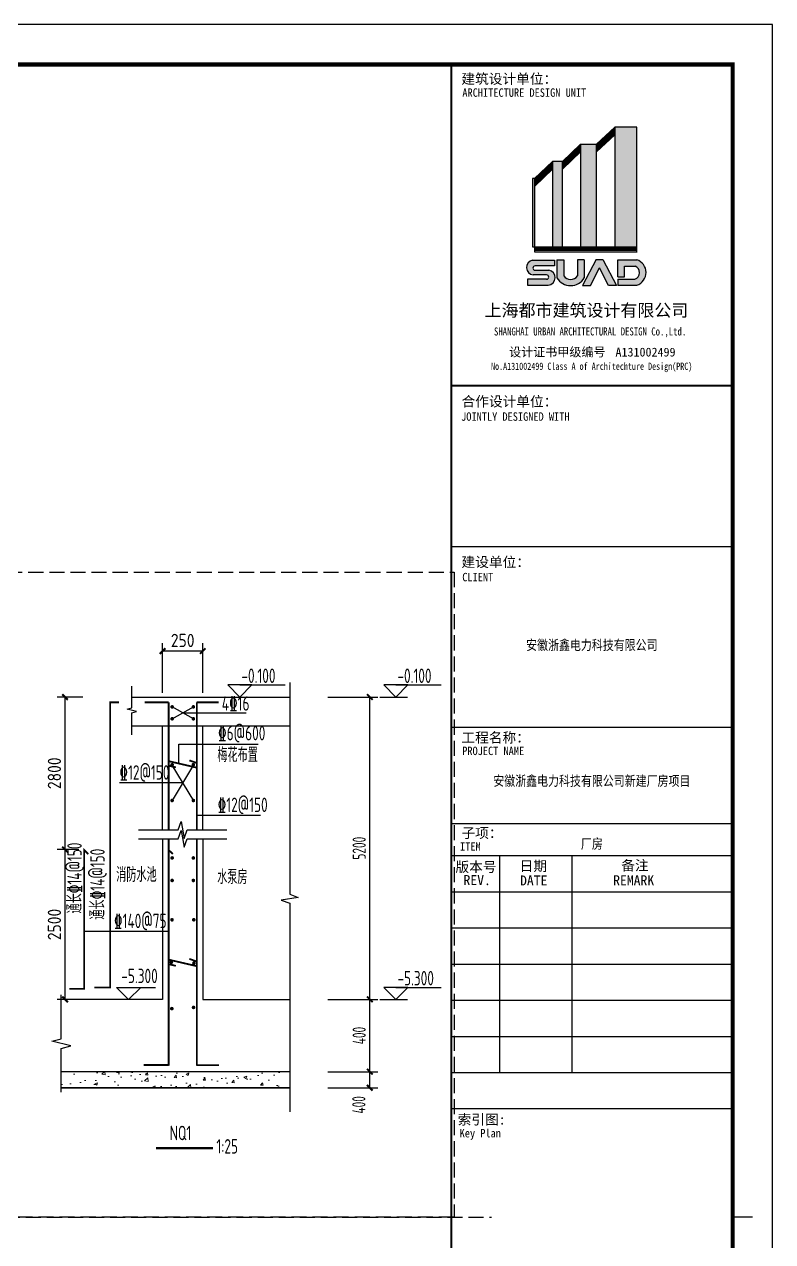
# Model space of a CAD drawing. Extents: x 899043 to 2598688, y -137197 to 211789.
# Drawn here: x 2443261 to 2461900, y 98624 to 128935 of the extents above; entities that cross this region are included whole.
import ezdxf
from ezdxf.enums import TextEntityAlignment as Align

# ---------------------------------------------------------------- set-up
doc = ezdxf.new("R2010")
doc.units = 0
doc.header["$LTSCALE"] = 1500
doc.header["$MEASUREMENT"] = 0
doc.linetypes.add('DASH', pattern=[0.35, 0.25, -0.1])
for name, color, linetype in [('00-tk', 151, 'Continuous'), ('DIM', 3, 'Continuous'), ('DIM_ELEV', 3, 'Continuous'), ('DIM_SYMB', 3, 'Continuous'), ('HATCH', 254, 'Continuous'), ('PUB_DIM', 3, 'Continuous'), ('TEXT', 7, 'Continuous'), ('WELD_TEXT', 7, 'Continuous'), ('支座钢筋', 1, 'Continuous'), ('池壁', 2, 'Continuous')]:
    doc.layers.add(name, color=color, linetype=linetype)
doc.layers.add('中心', color=3, linetype='Continuous', lineweight=20)
doc.styles.add('DS6HT', font='simhei.ttf', dxfattribs={"width": 0.8})
doc.styles.add('H330', font='Tssdeng.shx', dxfattribs={"width": 0.6499999761581421, "height": 330, "bigfont": 'tssdchn.shx'})
doc.styles.get("Standard").update_dxf_attribs({"font": 'gbenor.shx', "bigfont": 'gbcbig.shx'})
doc.styles.add('TSSD_Dimension', font='Tssdeng.shx', dxfattribs={"width": 0.7, "bigfont": 'hztxt.shx'})
doc.dimstyles.new('H100', dxfattribs={"dimscale": 100, "dimtxt": 3.3, "dimasz": 0.01, "dimexe": 2, "dimexo": 1, "dimgap": 1, "dimtad": 1, "dimdec": 0, "dimrnd": 1, "dimzin": 0, "dimdsep": 46, "dimtxsty": 'H330', "dimblk1": 'YGDIM', "dimblk2": 'YGDIM', "dimsah": 1, "dimcen": -2, "dimdle": 1, "dimclrt": 7, "dimadec": 0, "dimazin": 0, "dimtfac": 1, "dimtdec": 0, "dimtix": 1, "dimtmove": 2, "dimatfit": 3, "dimldrblk": 'YGDIM', "dimfxl": 0, "dimtvp": 1, "dimtolj": 1, "dimtzin": 0, "dimlwe": 25, "dimarcsym": 0})
doc.dimstyles.new('H25', dxfattribs={"dimscale": 100, "dimtxt": 3.3, "dimasz": 0.01, "dimexe": 2, "dimexo": 1, "dimgap": 1, "dimtad": 1, "dimdec": 0, "dimlfac": 0.25, "dimrnd": 1, "dimzin": 0, "dimdsep": 46, "dimtxsty": 'Standard', "dimblk1": 'YGDIM', "dimblk2": 'YGDIM', "dimsah": 1, "dimcen": -2, "dimdle": 1, "dimclrt": 7, "dimadec": 0, "dimazin": 0, "dimtfac": 1, "dimtdec": 0, "dimtix": 1, "dimtmove": 2, "dimatfit": 3, "dimldrblk": 'YGDIM', "dimfxl": 0, "dimtvp": 1, "dimtolj": 1, "dimtzin": 0, "dimarcsym": 0})

# ---------------------------------------------------------------- blocks, each defined once
blk = doc.blocks.new('YGDIM')
at = {"color": 0, "linetype": 'ByBlock', "const_width": 50}
blk.add_lwpolyline([(-70, -70), (70, 70)], dxfattribs=at)
blk = doc.blocks.new('*D1900')
at = {"layer": 'Defpoints', "color": 0, "linetype": 'Continuous', "ltscale": 50}
for p in [(2450721.874510684, 102855.8591783707), (2451866.754879572, 102855.8591783707), (2450721.874510684, 102455.8591783707)]:
    blk.add_point(p, dxfattribs=at)
at = {"layer": 'DIM', "color": 0, "linetype": 'Continuous', "lineweight": 25, "ltscale": 50}
for p, q in [((2450821.874510684, 102855.8591783707), (2452066.754879572, 102855.8591783707)), ((2450821.874510684, 102455.8591783707), (2452066.754879572, 102455.8591783707))]:
    blk.add_line(p, q, dxfattribs=at)
at = {"layer": 'DIM', "color": 0, "linetype": 'Continuous', "lineweight": -2, "ltscale": 50}
blk.add_line((2451866.754879572, 102456.8591783707), (2451866.754879572, 102854.8591783707), dxfattribs=at)
for p, rotation in [((2451866.754879572, 102855.8591783707), 90), ((2451866.754879572, 102455.8591783707), 270)]:
    blk.add_blockref('YGDIM', p, dxfattribs=dict(at, rotation=rotation))
at = {"layer": 'DIM', "color": 7, "linetype": 'Continuous', "ltscale": 50, "insert": (2451591.754879632, 102030.7437801128), "char_height": 330, "attachment_point": 5, "rotation": 90, "style": 'H330'}
blk.add_mtext('\\A1;400', dxfattribs=at)
blk = doc.blocks.new('*D1901')
at = {"layer": 'Defpoints', "color": 0, "linetype": 'Continuous', "ltscale": 50}
for p in [(2450721.812010684, 104655.8591783707), (2451866.754879572, 104655.8591783707), (2450721.874510684, 102855.8591783707)]:
    blk.add_point(p, dxfattribs=at)
at = {"layer": 'DIM', "color": 0, "linetype": 'Continuous', "lineweight": 25, "ltscale": 50}
for p, q in [((2450821.812010684, 104655.8591783707), (2452066.754879572, 104655.8591783707)), ((2450821.874510684, 102855.8591783707), (2452066.754879572, 102855.8591783707))]:
    blk.add_line(p, q, dxfattribs=at)
at = {"layer": 'DIM', "color": 0, "linetype": 'Continuous', "lineweight": -2, "ltscale": 50}
blk.add_line((2451866.754879572, 102856.8591783707), (2451866.754879572, 104654.8591783707), dxfattribs=at)
for p, rotation in [((2451866.754879572, 104655.8591783707), 90), ((2451866.754879572, 102855.8591783707), 270)]:
    blk.add_blockref('YGDIM', p, dxfattribs=dict(at, rotation=rotation))
at = {"layer": 'DIM', "color": 7, "linetype": 'Continuous', "ltscale": 50, "insert": (2451601.754879572, 103755.8591783711), "char_height": 330, "attachment_point": 5, "rotation": 90, "style": 'H330'}
blk.add_mtext('\\A1;400', dxfattribs=at)
blk = doc.blocks.new('*D1902')
at = {"layer": 'Defpoints', "color": 0, "ltscale": 1000}
for p in [(2446705.493820892, 113329.4107739394), (2446705.493820892, 112185.7525712614), (2447705.493820922, 112185.7525712614)]:
    blk.add_point(p, dxfattribs=at)
at = {"layer": 'DIM', "color": 0, "lineweight": -2, "ltscale": 1000}
for p, q in [((2446705.493820892, 112285.7525712614), (2446705.493820892, 113529.4107739394)), ((2447705.493820922, 112285.7525712614), (2447705.493820922, 113529.4107739394)), ((2447704.493820922, 113329.4107739394), (2446706.493820892, 113329.4107739394))]:
    blk.add_line(p, q, dxfattribs=at)
at = {"layer": 'DIM', "color": 0, "lineweight": -2, "ltscale": 1000, "rotation": 180}
blk.add_blockref('YGDIM', (2446705.493820892, 113329.4107739394), dxfattribs=at)
at = {"layer": 'DIM', "color": 0, "lineweight": -2, "ltscale": 1000}
blk.add_blockref('YGDIM', (2447705.493820922, 113329.4107739394), dxfattribs=at)
at = {"layer": 'DIM', "color": 7, "ltscale": 1000, "insert": (2447205.493820907, 113594.4432542544), "char_height": 330, "attachment_point": 5}
blk.add_mtext('\\A1;250', dxfattribs=at)
blk = doc.blocks.new('*D1903')
at = {"layer": 'Defpoints', "color": 0, "linetype": 'Continuous', "ltscale": 50}
for p in [(2450721.812010684, 112185.7525712614), (2451866.754879565, 112185.7525712614), (2450721.812010684, 104655.8591783707)]:
    blk.add_point(p, dxfattribs=at)
at = {"layer": 'DIM', "color": 0, "linetype": 'Continuous', "lineweight": 25, "ltscale": 50}
for p, q in [((2450821.812010684, 112185.7525712614), (2452066.754879565, 112185.7525712614)), ((2450821.812010684, 104655.8591783707), (2452066.754879565, 104655.8591783707))]:
    blk.add_line(p, q, dxfattribs=at)
at = {"layer": 'DIM', "color": 0, "linetype": 'Continuous', "lineweight": -2, "ltscale": 50}
blk.add_line((2451866.754879565, 104656.8591783707), (2451866.754879565, 112184.7525712614), dxfattribs=at)
for p, rotation in [((2451866.754879565, 112185.7525712614), 90), ((2451866.754879565, 104655.8591783707), 270)]:
    blk.add_blockref('YGDIM', p, dxfattribs=dict(at, rotation=rotation))
at = {"layer": 'DIM', "color": 7, "linetype": 'Continuous', "ltscale": 50, "insert": (2451601.754879565, 108420.8058748165), "char_height": 330, "attachment_point": 5, "rotation": 90, "style": 'H330'}
blk.add_mtext('\\A1;5200', dxfattribs=at)
blk = doc.blocks.new('A$C67844AE1')
at = {"layer": '00-tk'}
h = blk.add_hatch(color=256, dxfattribs=at)
edge = h.paths.add_edge_path()
edge.add_arc((120922.0133486906, 79828.87115818658), 498.0683366664795, 288.7014113640251, 432.3606518511489)
edge.add_line((121072.9402213205, 80303.52171081211), (120365.5722436445, 80303.52171081211))
edge.add_line((120365.5722436445, 80303.52171081211), (120365.5722436445, 79675.49451099802))
edge.add_line((120365.5722436445, 79675.49451099802), (120611.1039363082, 79675.49451099802))
edge.add_line((120611.1039363082, 79675.49451099802), (120611.1039363082, 80066.9161942047))
edge.add_line((120611.1039363082, 80066.9161942047), (121011.5588803928, 80066.9161942047))
edge.add_arc((120921.6856705094, 79827.96719338442), 255.2916348958691, -72.16722841157781, 69.38777632307, ccw=False)
edge.add_line((120999.8661415813, 79584.9412013779), (120368.4930549905, 79584.9412013779))
edge.add_line((120368.4930549905, 79584.9412013779), (120368.4930549905, 79357.09964438179))
edge.add_line((120368.4930549905, 79357.09964438179), (121081.7121487866, 79357.09964438179))
edge = h.paths.add_edge_path()
edge.add_arc((118601.0604273122, 79929.35185330792), 588.6006660502978, 210.1327751919099, 329.8672248080901)
edge.add_line((119110.1201876382, 79633.87105106935), (119110.1201876382, 80302.62463504379))
edge.add_line((119110.1201876382, 80302.62463504379), (118858.4146023028, 80302.62463504379))
edge.add_line((118858.4146023028, 80302.62463504379), (118858.4146023028, 79705.7640437556))
edge.add_arc((118601.0604273122, 79889.66990959866), 316.3108263664485, 215.5496840958541, 324.4503159041459, ccw=False)
edge.add_line((118343.7062523215, 79705.7640437556), (118343.7062523215, 80302.62463504379))
edge.add_line((118343.7062523215, 80302.62463504379), (118092.0006669861, 80302.62463504379))
edge.add_line((118092.0006669861, 80302.62463504379), (118092.0006669861, 79633.87105106935))
edge = h.paths.add_edge_path()
edge.add_arc((117229.3440274749, 80018.3455161259), 279.5690587620256, 99.47712958591177, 264.9305597506795)
edge.add_line((117204.6404590412, 79739.87003727048), (117703.7827515848, 79739.87003727048))
edge.add_arc((117703.7683802763, 79658.86723302712), 81.00280551827346, -89.98983473079062, 89.98983473079062, ccw=False)
edge.add_line((117703.7827515848, 79577.86442878377), (116995.5983391014, 79577.86442878377))
edge.add_line((116995.5983391014, 79577.86442878377), (116995.5983391014, 79360.43693738291))
edge.add_line((116995.5983391014, 79360.43693738291), (117767.7747852107, 79360.43693738291))
edge.add_arc((117743.0712167738, 79638.91241623787), 279.5690587620256, 275.0694402493205, 440.5228704140882)
edge.add_line((117789.1033534353, 79914.6657498742), (117275.0690368406, 79914.6657498742))
edge.add_arc((117275.0834081488, 79995.66855411755), 81.00280551827346, 90.01016526920938, 269.98983473079056, ccw=False)
edge.add_line((117275.0690368406, 80076.67135836091), (117993.8797597244, 80076.67135836091))
edge.add_line((117993.8797597244, 80076.67135836091), (117993.8797597244, 80294.09884976165))
edge.add_line((117993.8797597244, 80294.09884976165), (117183.3118908108, 80294.09884976165))
h.paths.add_polyline_path([(119553.1183470361, 80312.96596476599), (119809.1561000127, 80312.96596476599), (120312.083105855, 79349.66917577712), (120017.9355684385, 79349.66917577712), (119681.1372235244, 80007.93167970283), (119344.3388786103, 79349.66917577712), (119050.1913411937, 79349.66917577712)])
for p, q in [((126149.9999999999, 89099.99999999988), (0, 89099.99999999988)), ((126149.9999999999, 0), (126149.9999999999, 89099.99999999988)), ((124649.9999999999, 87599.99999999988), (3750, 87599.99999999988)), ((114149.9999999999, 87599.99999999988), (114149.9999999999, 1500)), ((124649.9999999999, 1500), (124649.9999999999, 87599.99999999988)), ((114149.9999999999, 75599.99999999988), (124649.9999999999, 75599.99999999988)), ((114149.9999999999, 69599.99999999988), (124649.9999999999, 69599.99999999988)), ((114149.9999999999, 62850), (124649.9999999999, 62850)), ((114149.9999999999, 59250), (124649.9999999999, 59250)), ((114149.9999999999, 58050), (124649.9999999999, 58050)), ((114149.9999999999, 58050), (124649.9999999999, 58050)), ((114149.9999999999, 58050), (124649.9999999999, 58050)), ((114149.9999999999, 58050), (124649.9999999999, 58050)), ((114149.9999999999, 58050), (124649.9999999999, 58050)), ((115949.9999999999, 58050), (115949.9999999999, 49950)), ((118649.9999999999, 58050), (118649.9999999999, 49950)), ((114149.9999999999, 56700), (124649.9999999999, 56700)), ((114149.9999999999, 55350), (124649.9999999999, 55350)), ((114149.9999999999, 54000), (124649.9999999999, 54000)), ((114149.9999999999, 52650), (124649.9999999999, 52650)), ((114149.9999999999, 51300), (124649.9999999999, 51300)), ((114149.9999999999, 49950), (124649.9999999999, 49950)), ((114149.9999999999, 48600), (124649.9999999999, 48600))]:
    blk.add_line(p, q, dxfattribs=at)
at = {"layer": '00-tk', "color": 7}
for p, q in [((119573.611277352, 84622.71797342505), (120248.1770513383, 85265.61611889978)), ((119573.611277352, 84581.27545783878), (120248.1770513383, 85224.17360331351)), ((119573.611277352, 84539.83294225205), (120248.1770513383, 85182.73108772677)), ((119573.611277352, 84498.39042666578), (120249.2254631481, 85142.28776604286)), ((119573.611277352, 84456.94791107927), (120248.1770513383, 85099.846056554)), ((119573.611277352, 84415.505395493), (120248.1770513383, 85058.40354096773)), ((121073.7668797233, 85265.61611889978), (120248.1770513383, 85265.61611889978)), ((120248.1770513383, 85265.61611889978), (120248.1770513383, 80786.47363951919)), ((121073.7668797233, 80782.12432158412), (121073.7668797233, 85265.80553454976)), ((118299.47229892, 83979.9958834739), (118973.8533453046, 84622.71797342505)), ((118299.47229892, 83938.55336788762), (118973.8533453046, 84581.27545783878)), ((118973.8533453046, 84622.71797342505), (118973.8533453046, 80786.47363951919)), ((118973.8533453046, 84622.71797342505), (119573.611277352, 84622.71797342505)), ((119573.611277352, 84374.06287990627), (120249.2254631481, 85017.96021928336)), ((119573.611277352, 84332.62036431977), (120249.2254631481, 84976.51770369709)), ((119573.611277352, 80782.12432158412), (119573.611277352, 84622.71797342459)), ((118299.47229892, 83897.11085230135), (118973.8533453046, 84539.83294225205)), ((118299.47229892, 83855.66833671485), (118973.8533453046, 84498.39042666578)), ((118299.47229892, 83814.22582112812), (118973.8533453046, 84456.94791107927)), ((118299.47229892, 83772.78330554161), (118973.8533453046, 84415.505395493)), ((118299.47229892, 83731.34078995534), (118975.0864847134, 84375.23812933266)), ((118299.47229892, 83689.89827436907), (118975.0864847134, 84333.79561374616)), ((117248.5053237424, 83336.09854409657), (117924.1195095413, 83979.99588347366)), ((117248.5053237424, 83294.65602850984), (117924.1195095413, 83938.55336788739)), ((117248.5053237424, 83253.21351292334), (117924.1195095413, 83897.11085230112)), ((117248.5053237424, 83211.77099733707), (117924.1195095413, 83855.66833671439)), ((117248.5053237424, 83170.3284817508), (117924.1195095413, 83814.22582112788)), ((117248.5053237424, 83128.88596616453), (117924.1195095413, 83772.78330554161)), ((117249.6671683005, 83088.5507521038), (117925.2813540966, 83732.44809148088)), ((117249.6671683005, 83047.10823651752), (117925.2813540966, 83691.00557589461)), ((118299.47229892, 83979.9958834739), (117924.1195095413, 83979.99588347366)), ((117924.1195095413, 83979.9958834739), (117924.1195095413, 80786.47363951919)), ((118299.47229892, 80786.47363951919), (118299.47229892, 83979.9958834739)), ((117248.5053237424, 83336.09854409657), (117173.5053237424, 83336.09854409657)), ((117173.5053237424, 83336.09854409657), (117173.5053237424, 80786.47363951919)), ((117248.5053237424, 83336.09854409657), (117248.5053237424, 80786.47363951919)), ((117173.5053237424, 80786.47363951919), (117262.877919481, 80786.47363951919)), ((117248.5053237424, 80786.47363951919), (117248.5053237424, 80606.47363951919)), ((117248.5053237424, 80756.47363951919), (121073.7668797233, 80756.47363951919)), ((117248.5053237424, 80756.47363951919), (121073.7668797233, 80756.47363951919)), ((117248.5053237424, 80726.47363951919), (121073.7668797233, 80726.47363951919)), ((117248.5053237424, 80696.47363951919), (121073.7668797233, 80696.47363951919)), ((117248.5053237424, 80666.47363951919), (121073.7668797233, 80666.47363951919)), ((117248.5053237424, 80606.47363951919), (121073.7668797233, 80606.47363951919)), ((117262.877919481, 80786.47363951919), (121073.7668797233, 80786.47363951919)), ((117912.1195095413, 80786.47363951919), (118303.97229892, 80786.47363951919)), ((118976.8533453074, 80786.47363951919), (119576.611277352, 80786.47363951919)), ((120243.6770513383, 80786.47363951919), (121073.7668797233, 80786.47363951919)), ((121073.7668797233, 80576.47363951919), (121073.7668797233, 80771.47363951919))]:
    blk.add_line(p, q, dxfattribs=at)
at = {"layer": '00-tk', "const_width": 150}
blk.add_lwpolyline([(3750, 87599.99999999988), (124649.9999999999, 87599.99999999988), (124649.9999999999, 1500), (3750, 1500)], close=True, dxfattribs=at)
at = {"layer": '00-tk'}
for points, const_width in [([(114149.9999999999, 1500), (114149.9999999999, 87599.99999999988)], 75), ([(114149.9999999999, 75599.99999999988), (124649.9999999999, 75599.99999999988)], 75), ([(124649.9999999999, 44550), (125399.9999999999, 44550)], 52.5)]:
    blk.add_lwpolyline(points, dxfattribs=dict(at, const_width=const_width))
at = {"layer": '00-tk', "color": 7}
for points in [[(117183.3118908108, 80294.09884976165), (117993.8797597244, 80294.09884976165), (117993.8797597244, 80076.67135836091), (117275.0690368406, 80076.67135836091)], [(118092.0006669861, 80302.62463504379), (118343.7062523215, 80302.62463504379), (118343.7062523215, 79705.7640437556)], [(118092.0006669861, 80302.62463504379), (118092.0006669861, 79633.87105106935)], [(119110.1201876382, 80302.62463504379), (118858.4146023028, 80302.62463504379), (118858.4146023028, 79705.7640437556)], [(119553.1183470361, 80312.96596476599), (119050.1913411937, 79349.66917577712), (119344.3388786103, 79349.66917577712), (119681.1372235244, 80007.93167970283)], [(119110.1201876382, 80302.62463504379), (119110.1201876382, 79633.87105106935)], [(119553.1183470361, 80312.96596476599), (119809.1561000127, 80312.96596476599), (120312.083105855, 79349.66917577712), (120017.9355684385, 79349.66917577712), (119681.1372235244, 80007.93167970283)], [(120365.5722436445, 79675.49451099802), (120365.5722436445, 80303.52171081211), (121072.9402213205, 80303.52171081211)], [(120365.5722436445, 79675.49451099802), (120611.1039363082, 79675.49451099802), (120611.1039363082, 80066.9161942047), (121011.5588803928, 80066.9161942047)], [(117703.7827515848, 79577.86442878377), (116995.5983391014, 79577.86442878377), (116995.5983391014, 79360.43693738291), (117767.7747852107, 79360.43693738291)], [(117703.7827515848, 79739.87003727048), (117204.6404590412, 79739.87003727048)], [(117275.0690368406, 79914.6657498742), (117789.1033534353, 79914.6657498742)], [(120368.4930549905, 79584.9412013779), (120999.8661415813, 79584.9412013779)], [(120368.4930549905, 79584.9412013779), (120368.4930549905, 79357.09964438179), (121081.7121487866, 79357.09964438179)]]:
    blk.add_lwpolyline(points, dxfattribs=at)
for centre, radius, start, end in [((117229.3440274749, 80018.3455161259), 279.5690587620256, 99.47712958591177, 264.9305597506795), ((117275.0834081488, 79995.66855411755), 81.00280551827346, 90.01016526920944, 269.9898347307906), ((120921.6856705094, 79827.96719338442), 255.2916348958691, 287.8327715884222, 69.38777632307004), ((120922.0133486906, 79828.87115818658), 498.0683366664795, 288.7014113640251, 72.36065185114899), ((117703.7683802763, 79658.86723302712), 81.00280551827346, 270.0101652692094, 89.98983473079058), ((117743.0712167738, 79638.91241623787), 279.5690587620256, 275.0694402493205, 80.52287041408823), ((118601.0604273122, 79929.35185330792), 588.6006660502978, 210.1327751919099, 329.8672248080901), ((118601.0604273122, 79889.66990959866), 316.3108263664485, 215.5496840958541, 324.4503159041459)]:
    blk.add_arc(centre, radius, start, end, dxfattribs=at)
for points in [[(119573.611277352, 84622.71797342505), (119573.8436462664, 84581.49691814417), (120249.2254631481, 85266.61531280237), (120249.2254631481, 85225.17279721587)], [(119573.611277352, 84539.83294225251), (119573.8436462664, 84498.61188697163), (120249.2254631481, 85183.73028162983), (120249.2254631481, 85142.28776604333)], [(119573.611277352, 84456.94791107927), (119573.8436462664, 84415.72685579839), (120249.2254631481, 85100.84525045706), (120249.2254631481, 85059.40273487032)], [(120248.1770513383, 80786.47363951919), (121073.7668797233, 80786.47363951919), (120248.1770513383, 85265.61611889978), (121073.7668797233, 85265.61611889978)], [(118299.47229892, 83979.9958834739), (118299.7046678289, 83938.77482819278), (118975.0864847134, 84623.89322285145), (118975.0864847134, 84582.45070726471)], [(118973.8533453046, 80786.47363951919), (119573.611277352, 80786.47363951919), (118973.8533453046, 84622.71797342505), (119573.611277352, 84622.71797342459)], [(119574.5407529956, 84374.94872112758), (119574.7731219101, 84333.72766584624), (120250.1549387946, 85018.84606050467), (120250.1549387946, 84977.4035449184)], [(118299.47229892, 83897.11085230135), (118299.7046678289, 83855.88979702047), (118975.0864847134, 84541.0081916789), (118975.0864847134, 84499.56567609264)], [(118299.47229892, 83814.22582112812), (118299.7046678289, 83773.0047658477), (118975.0864847134, 84458.12316050567), (118975.0864847134, 84416.6806449194)], [(118300.4017745637, 83732.22663117619), (118300.6341434725, 83691.00557589531), (118976.0159603626, 84376.12397055351), (118976.0159603626, 84334.68145496724)], [(117248.5053237424, 83336.09854409657), (117248.737692654, 83294.87748881569), (117924.1195095413, 83979.99588347366), (117924.1195095413, 83938.55336788739)], [(117248.9700615684, 83253.65643353411), (117249.2024304772, 83212.43537825323), (117924.5842473618, 83897.55377291143), (117924.5842473618, 83856.11125732516)], [(117249.4347993917, 83171.21432297165), (117249.6671683005, 83129.99326769076), (117925.0489851878, 83815.11166234897), (117925.0489851878, 83773.6691467627)], [(117250.5966439469, 83089.43659332488), (117250.8290128586, 83048.21553804376), (117926.2108297403, 83733.33393270243), (117926.2108297459, 83691.8914171157)], [(117924.1195095413, 80786.47363951919), (118299.47229892, 80786.47363951919), (117924.1195095413, 83979.99588347366), (118299.47229892, 83979.9958834739)], [(117173.5053237424, 80786.47363951919), (117262.877919481, 80786.47363951919), (117173.5053237424, 83336.09854409657), (117248.5053237424, 83336.09854409657)], [(117248.5053237424, 80756.47363951919), (117248.5053237424, 80786.47363951919), (121073.7668797233, 80756.47363951919), (121073.7668797233, 80786.47363951919)], [(117248.5053237424, 80696.47363951919), (117248.5053237424, 80726.47363951919), (121073.7668797233, 80696.47363951919), (121073.7668797233, 80726.47363951919)], [(117248.5053237424, 80636.47363951919), (117248.5053237424, 80666.47363951919), (121073.7668797233, 80636.47363951919), (121073.7668797233, 80666.47363951919)], [(117248.5053237424, 80576.47363951919), (117248.5053237424, 80606.47363951919), (121073.7668797233, 80576.47363951919), (121073.7668797233, 80606.47363951919)]]:
    blk.add_solid(points, dxfattribs=at)
at = {"layer": '00-tk', "style": 'DS6HT'}
for s, p in [('建筑设计单位：', (114519.5816702478, 86877.61938192567)), ('合作设计单位：', (114526.9344124187, 74827.56571619282)), ('建设单位：', (114525.2788191697, 68829.46497988375)), ('工程名称：', (114522.0485533475, 62274.09092794347)), ('子项：', (114524.0803183782, 58707.323229086)), ('版本号', (114299.2919918149, 57443.11904129677)), ('日期', (116699.3498214314, 57476.94950819656)), ('备注', (120494.7992731387, 57496.93219525495)), ('REV.', (114601.100333358, 56949.58586416778)), ('DATE', (116713.3709684795, 56935.63717643602)), ('REMARK', (120191.9678665855, 56941.15786171483)), ('索引图:', (114381.284670188, 48008.08245956793))]:
    blk.add_text(s, height=375, dxfattribs=at).set_placement(p)
at = {"layer": '00-tk', "style": 'DS6HT', "width": 0.9}
for s, p in [('ARCHITECTURE DESIGN UNIT', (114556.738254561, 86393.86656323727)), ('JOINTLY DESIGNED WITH', (114511.4173264223, 74293.54946359945)), ('CLIENT', (114553.2511278222, 68297.43909885664)), ('PROJECT NAME', (114551.7836204626, 61805.98946392501)), ('ITEM', (114471.540930516, 58235.16790027509)), ('Key Plan', (114455.355518463, 47527.22126599832))]:
    blk.add_text(s, height=315, dxfattribs=at).set_placement(p)
at = {"layer": '00-tk', "color": 7, "style": 'DS6HT'}
for s, height, p in [('上海都市建筑设计有限公司 ', 465, (115388.0022738077, 78187.29890905682)), ('设计证书甲级编号', 330, (116303.8539958576, 76693.48044409847)), ('A131002499', 330, (120277.2756054773, 76692.97882951528))]:
    blk.add_text(s, height=height, dxfattribs=at).set_placement(p)
for s, height, width, p in [('SHANGHAI URBAN ARCHITECTURAL DESIGN Co.,Ltd. ', 300, 0.8, (115737.6592669514, 77479.09370207053)), ('No.A131002499 Class A of Architechture Design(PRC)', 270, 0.78, (115627.7511720796, 76194.96914440289))]:
    blk.add_text(s, height=height, dxfattribs=dict(at, width=width)).set_placement(p)
at = {"layer": '00-tk', "color": 0, "style": 'DS6HT', "width": 0.8}
for s, p in [('安徽浙鑫电力科技有限公司', (119395.3750982949, 65730.75006713124)), ('安徽浙鑫电力科技有限公司新建厂房项目', (119395.3750982949, 60657.59588219132)), ('厂房', (119395.3750982949, 58308.20961974096))]:
    blk.add_text(s, height=375, dxfattribs=at).set_placement(p, align=Align.CENTER)

msp = doc.modelspace()

# ---------------------------------------------------------------- hatches: boundary and pattern name
at = {"layer": '中心'}
h = msp.add_hatch(dxfattribs=at)
h.set_pattern_fill('AR-CONC', color=8, scale=100, style=0)
h.set_pattern_definition([(49.99999999999999, (1523597.531131477, -335279.9704925949), (717.2601826007534, -62.75213498259511), [75, -825]), (355, (1523597.531131477, -335279.9704925949), (-138.751333613, 752.1921337000118), [60, -660]), (100.4514, (1523657.302811482, -335285.1998326118), (578.5093817140216, 689.4395420609536), [63.74018999999998, -701.1421119999997]), (46.18420000000001, (1523597.531131477, -335079.9704925949), (1067.241048625644, -165.5190143290181), [112.5, -1237.5]), (96.6356, (1523686.46787648, -335093.7637996013), (934.6627055487031, 974.1178709004417), [95.610288, -1051.713]), (351.1842, (1523597.531131477, -335079.9704925949), (934.6619451336272, 974.1186009253248), [90, -990]), (21, (1523697.531131477, -335129.9704925949), (596.9070521184617, -402.6188906653387), [75, -825]), (326.0000000000001, (1523697.531131477, -335129.9704925949), (243.3153319215817, 725.150045046853), [60, -660]), (71.4514, (1523747.273364478, -335163.5220985944), (840.22262858149, 322.5304967099523), [63.74019, -701.142112]), (37.50000000000001, (1523597.531131477, -335279.9704925949), (12.15985531729064, 332.8938538313115), [0, -652, 0, -670, 0, -662.5]), (7.499999999999999, (1523597.531131477, -335279.9704925949), (263.0695374421486, 394.4117118823603), [0, -382, 0, -637, 0, -252.5]), (327.5, (1523374.531131477, -335279.9704925949), (533.822436172409, -22.55487173437977), [0, -250, 0, -780, 0, -1035]), (317.5, (1523274.531131477, -335279.9704925949), (583.1861693423863, 100.1049823323176), [0, -325, 0, -518, 0, -735])])
h.paths.add_polyline_path([(2444182.090358519, 102855.8591783707), (2444182.090358519, 102455.8591783409), (2449871.891405032, 102455.8591783707), (2449871.891405032, 102855.8591783707)])

# ---------------------------------------------------------------- linework, layer by layer
at = {"layer": 'DIM_ELEV'}
for p, q in [((2445858.734114156, 104655.8591783707), (2445558.734114156, 104955.8591783707)), ((2445558.734114156, 104955.8591783707), (2446532.205953271, 104955.8591783707)), ((2445858.734114156, 104655.8591783707), (2446158.734114156, 104955.8591783707))]:
    msp.add_line(p, q, dxfattribs=at)
at = {"layer": 'DIM_SYMB', "color": 3}
for points in [[(2449871.891405032, 112546.7300974493), (2449871.891405032, 107273.9075560634), (2450081.891405032, 107197.4738068645), (2449661.891405032, 107123.4164749449), (2449871.891405032, 107048.9075560634), (2449871.891405032, 101855.8591783707)], [(2446105.493820907, 108876.5802872544), (2447092.993820907, 108876.5802872544), (2447169.427570106, 109086.5802872544), (2447243.484901995, 108666.5802872544), (2447317.993820907, 108876.5802872544), (2448305.493820907, 108876.5802872544)], [(2446105.493820907, 108653.3640563851), (2447092.993820907, 108653.3640563851), (2447169.427570106, 108863.3640563851), (2447243.484901995, 108443.3640563851), (2447317.993820907, 108653.3640563851), (2448305.493820907, 108653.3640563851)]]:
    msp.add_lwpolyline(points, dxfattribs=at)
at = {"layer": 'HATCH', "color": 8, "linetype": 'DASH'}
msp.add_line((2380299.541533337, 99235.29789469292), (2454899.541533337, 99235.29789469292), dxfattribs=at)
msp.add_lwpolyline([(2442835.027622649, 115296.8381844228), (2453963.815000669, 115296.8381844228), (2453963.815000669, 99235.29789469292), (2442835.027622649, 99235.29789469292)], close=True, dxfattribs=at)
at = {"layer": 'PUB_DIM'}
for p, q in [((2448930.138553732, 112485.7525712614), (2448330.138553732, 112485.7525712614)), ((2448330.138553732, 112485.7525712614), (2448630.138553732, 112185.7525712614)), ((2448630.138553732, 112185.7525712614), (2448930.138553732, 112485.7525712614)), ((2448630.138553732, 112485.7525712614), (2449755.908600979, 112485.7525712614)), ((2452816.551880718, 112485.7525712614), (2452216.551880718, 112485.7525712614)), ((2452216.551880718, 112485.7525712614), (2452516.551880718, 112185.7525712614)), ((2452516.551880718, 112185.7525712614), (2452816.551880718, 112485.7525712614)), ((2452516.551880718, 112485.7525712614), (2453642.321927966, 112485.7525712614)), ((2452116.754879617, 112185.7525712614), (2452804.444754683, 112185.7525712614)), ((2452816.551880718, 104955.8591783707), (2452216.551880718, 104955.8591783707)), ((2452216.551880718, 104955.8591783707), (2452516.551880718, 104655.8591783707)), ((2452516.551880718, 104655.8591783707), (2452816.551880718, 104955.8591783707)), ((2452516.551880718, 104955.8591783707), (2453642.321927966, 104955.8591783707)), ((2452116.754879617, 104655.8591783707), (2452804.444754683, 104655.8591783707))]:
    msp.add_line(p, q, dxfattribs=at)
at = {"layer": 'PUB_DIM', "color": 3}
for p, q in [((2446936.158237667, 110490.4142780369), (2447473.431787104, 109600.196187443)), ((2447471.101039217, 110500.1434957152), (2446939.69293204, 109610.5629491573))]:
    msp.add_line(p, q, dxfattribs=at)
at = {"layer": 'TEXT'}
for p, q in [((2447471.101039217, 111643.1031679874), (2446942.302810476, 111939.9813736146)), ((2446942.302810476, 111643.1031679874), (2447471.101039217, 111939.9813736146)), ((2447206.701924847, 111791.5422708159), (2448785.696660877, 111791.5422708159)), ((2447109.824650333, 110529.6504988735), (2447109.824650333, 111010.2228662436)), ((2447109.824650333, 111010.2228662436), (2449084.868737833, 111010.2228662436)), ((2447204.7950124, 110045.3052327101), (2445629.352368713, 110045.3052327101)), ((2447555.493820907, 109245.5450919335), (2449140.91663082, 109245.5450919335)), ((2446855.536831544, 106350.2209877436), (2444749.321963147, 106350.2214511996))]:
    msp.add_line(p, q, dxfattribs=at)
at = {"layer": 'TEXT', "const_width": 60}
msp.add_lwpolyline([(2446540.1494402, 100949.4342058664), (2447958.668659964, 100949.4342058664)], dxfattribs=at)
at = {"layer": '支座钢筋', "ltscale": 3, "const_width": 45}
for points in [[(2445621.583157578, 112051.8857456808), (2445398.303969071, 112051.8857456808), (2445398.303969071, 104952.3158444529), (2445007.736134113, 104952.3158444529)], [(2446256.125927717, 112052.5095976656), (2446855.493820907, 112052.5095976656)], [(2446855.493820907, 108876.5802872544), (2446855.493820907, 112052.5095976656)], [(2447555.493820907, 108876.5802872544), (2447555.493820907, 112052.7492243116)], [(2447555.493820907, 112052.7492243116), (2448097.512363025, 112052.7492243116)], [(2447540.246846051, 110430.0142195885), (2446855.493820907, 110588.5242693489)], [(2446855.493820907, 110474.7123053437), (2447035.963045598, 110433.9811959927)], [(2447371.370251984, 110607.6266633039), (2447554.224471063, 110543.0095081692)], [(2446855.493820907, 108653.3640563851), (2446855.493820907, 103005.8591783707)], [(2447555.493820907, 108653.3640563851), (2447555.493820907, 103005.8591783707)], [(2444854.478036539, 108275.5378386741), (2444749.321963147, 108377.1085909074), (2444749.321963147, 104916.89530865), (2444384.228360229, 104916.89530865)], [(2446960.649894298, 108275.5378386741), (2446855.493820907, 108377.1085909074), (2446855.493820907, 108152.116021431)], [(2447540.246846051, 105487.3993624215), (2446855.493820907, 105645.9094121819)], [(2446855.493820907, 105532.0974481766), (2447035.963045598, 105491.3663388257)], [(2447371.370251984, 105665.0118061369), (2447554.224471063, 105600.3946510022)], [(2446855.493820907, 103021.9904935723), (2446235.097511434, 103021.9904935723)], [(2447555.493820907, 103019.578619427), (2448108.230913223, 103019.578619427)]]:
    msp.add_lwpolyline(points, dxfattribs=at)
for points in [[(2446964.802810476, 111939.9813736146, -1), (2446919.802810476, 111939.9813736146, -1)], [(2447493.601039217, 111939.9813736146, -1), (2447448.601039217, 111939.9813736146, -1)], [(2446964.802810476, 111643.1031679874, -1), (2446919.802810476, 111643.1031679874, -1)], [(2447493.601039217, 111643.1031679874, -1), (2447448.601039217, 111643.1031679874, -1)], [(2446964.802810476, 110500.1434957152, -1), (2446919.802810476, 110500.1434957152, -1)], [(2447493.601039217, 110500.1434957152, -1), (2447448.601039217, 110500.1434957152, -1)], [(2446964.802810476, 109609.0431275134, -1), (2446919.802810476, 109609.0431275134, -1)], [(2447493.601039217, 109609.0431275134, -1), (2447448.601039217, 109609.0431275134, -1)], [(2446964.802810476, 108178.1793983643, -1), (2446919.802810476, 108178.1793983643, -1)], [(2447493.601039217, 108178.1793983643, -1), (2447448.601039217, 108178.1793983643, -1)], [(2446964.802810476, 107617.8673859601, -1), (2446919.802810476, 107617.8673859601, -1)], [(2447493.601039217, 107617.8673859601, -1), (2447448.601039217, 107617.8673859601, -1)], [(2446962.152101801, 106638.5697236424, -1), (2446917.152101801, 106638.5697236424, -1)], [(2447503.77861111, 106638.5697236424, -1), (2447458.77861111, 106638.5697236424, -1)], [(2446946.191776753, 105582.593675143, -1), (2446901.191776753, 105582.593675143, -1)], [(2447463.782044978, 105557.8987540369, 1), (2447508.782044978, 105557.8987540369, 1)], [(2446912.476996214, 104426.1270226305, 1), (2446957.476996214, 104426.1270226305, 1)], [(2447453.480279178, 104457.174297518, 1), (2447498.480279178, 104457.174297518, 1)]]:
    msp.add_lwpolyline(points, format="xyb", close=True, dxfattribs=at)
at = {"layer": '池壁'}
for p, q in [((2445940.629867547, 112185.7525712614), (2449871.891405032, 112185.7525712614)), ((2445940.629867547, 111465.7525712614), (2449871.891405032, 111465.7525712614)), ((2446705.493820907, 108876.5802872544), (2446705.493820892, 111465.7525712614)), ((2447705.493820907, 108876.5802872544), (2447705.493820907, 111465.7525712614)), ((2446705.493820907, 108653.3640563851), (2446705.493820907, 104655.8591783707)), ((2447705.493820907, 108653.3640563851), (2447705.493820907, 104655.8591783707)), ((2447705.493820907, 108653.3640563851), (2447705.493820907, 105670.9930135374)), ((2446705.493820907, 104655.8591783707), (2444182.090358519, 104655.8591783707)), ((2447705.493820907, 104655.8591783707), (2449871.891405032, 104655.8591783707)), ((2449871.891405032, 102855.8591783707), (2444182.090358519, 102855.8591783707)), ((2449871.891405032, 102455.8591783707), (2444182.090358519, 102455.8591783707))]:
    msp.add_line(p, q, dxfattribs=at)
for points in [[(2445940.629867547, 111248.0025712614), (2445940.629867547, 111792.5025712614), (2446057.506892526, 111823.8196757202), (2445823.752842569, 111882.1854668026), (2445940.629867547, 111913.5025712614), (2445940.629867547, 112458.0025712614)], [(2444182.090358519, 102345.8591783707), (2444182.090358519, 103434.8591783707), (2444415.844408483, 103497.4933872884), (2443948.336308555, 103614.2249694531), (2444182.090358519, 103676.8591783707), (2444182.090358519, 104765.8591783707)], [(2449871.891405032, 102855.8591783707), (2444182.090358519, 102855.8591783707)], [(2444182.090358519, 102455.8591783707), (2449871.891405032, 102455.8591783707)]]:
    msp.add_lwpolyline(points, dxfattribs=at)

# ---------------------------------------------------------------- block references
at = {"layer": 'WELD_TEXT', "linetype": 'ByBlock', "xscale": 0.6666666666278616, "yscale": 0.6666666666715173, "zscale": 0.6666666666666666}
msp.add_blockref('A$C67844AE1', (2377799.541533483, 69535.2978942681), dxfattribs=at)

# ---------------------------------------------------------------- texts
at = {"layer": 'TEXT', "style": 'TSSD_Dimension', "width": 0.7}
for s, p in [('-0.100', (2448667.904110857, 112534.4771269028)), ('-0.100', (2452554.317437843, 112534.4771269028)), ('%%1326@600', (2448085.44239758, 111106.2773754661)), ('梅花布置', (2448068.998672114, 110565.8154728179)), ('-5.300', (2445676.31583763, 105060.8591783707)), ('-5.300', (2452554.317437843, 105004.5837340122)), ('NQ1', (2446881.580511623, 101149.2680760389))]:
    msp.add_text(s, height=360, dxfattribs=at).set_placement(p)
at = {"layer": 'TEXT', "color": 3, "style": 'TSSD_Dimension', "width": 0.7}
for s, p in [('4%%13216', (2448179.103884378, 111846.2041377788)), ('%%13212@150', (2448076.109789209, 109320.7216889923))]:
    msp.add_text(s, height=360, dxfattribs=at).set_placement(p)
at = {"layer": 'TEXT', "color": 6, "style": 'TSSD_Dimension', "width": 0.7}
msp.add_text('%%13212@150', height=360, dxfattribs=at).set_placement((2445629.352368713, 110127.1832708483))
at = {"layer": 'TEXT', "style": 'TSSD_Dimension', "width": 0.7}
for s, rotation, p in [('通长%%13214@150', 90.00001280660466, (2444691.942109556, 106795.1256558364)), ('消防水池', 1.28733057598871e-05, (2445548.740450696, 107582.2291342979)), ('水泵房', 1.28733057598871e-05, (2448064.282502183, 107526.3960574632))]:
    msp.add_text(s, height=360, rotation=rotation, dxfattribs=at).set_placement(p)
at = {"layer": 'TEXT', "color": 3, "style": 'TSSD_Dimension', "width": 0.7}
for s, rotation, p in [('通长%%13214@150', 90.00001280660466, (2445262.337331139, 106642.1949500208)), ('%%132140@75', 359.9999871266942, (2445493.371428371, 106430.2373422747))]:
    msp.add_text(s, height=360, rotation=rotation, dxfattribs=at).set_placement(p)
at = {"layer": 'TEXT', "style": 'TSSD_Dimension', "width": 0.7}
msp.add_text('1:25', height=360, dxfattribs=at).set_placement((2448045.762610123, 100709.0567077761), align=Align.BOTTOM_LEFT)

# ---------------------------------------------------------------- dimensions: what is measured, and where the dimension line sits
at = {"layer": 'DIM', "ltscale": 1000}
dim = msp.add_linear_dim(base=(2446705.493820892, 113329.4107739394), p1=(2447705.493820922, 112185.7525712614), p2=(2446705.493820892, 112185.7525712614), dimstyle='H25', dxfattribs=at)
dim.commit()
dim.dimension.update_dxf_attribs({"geometry": '*D1902', "text_midpoint": (2447205.493820907, 113594.4432542544)})
for base, p1, p2, text in [((2444275.084301733, 112185.7525712614), (2444716.98033514, 108387.5720868175), (2444820.172409655, 112185.7525712614), '2800'), ((2444275.084301726, 108387.5720868175), (2444649.50411138, 104655.8591783707), (2444716.98033514, 108387.5720868175), '2500')]:
    msp.add_linear_dim(base=base, p1=p1, p2=p2, angle=90, text=text, dimstyle='H25', dxfattribs=at).render()
at = {"layer": 'DIM', "linetype": 'Continuous', "ltscale": 50}
for base, p1, p2, text, picture, middle in [((2451866.754879565, 112185.7525712614), (2450721.812010684, 104655.8591783707), (2450721.812010684, 112185.7525712614), '5200', '*D1903', (2451601.754879565, 108420.8058748165)), ((2451866.754879572, 104655.8591783707), (2450721.874510684, 102855.8591783707), (2450721.812010684, 104655.8591783707), '400', '*D1901', (2451601.754879572, 103755.8591783711))]:
    dim = msp.add_linear_dim(base=base, p1=p1, p2=p2, angle=90, text=text, dimstyle='H100', dxfattribs=at)
    dim.commit()
    dim.dimension.update_dxf_attribs({"geometry": picture, "text_midpoint": middle})
dim = msp.add_linear_dim(base=(2451866.754879572, 102855.8591783707), p1=(2450721.874510684, 102455.8591783707), p2=(2450721.874510684, 102855.8591783707), angle=90, dimstyle='H100', dxfattribs=at)
dim.commit()
dim.dimension.update_dxf_attribs({"geometry": '*D1900', "text_midpoint": (2451591.754879632, 102030.7437801128), "dimtype": 160})

doc.saveas('drawing.dxf')
